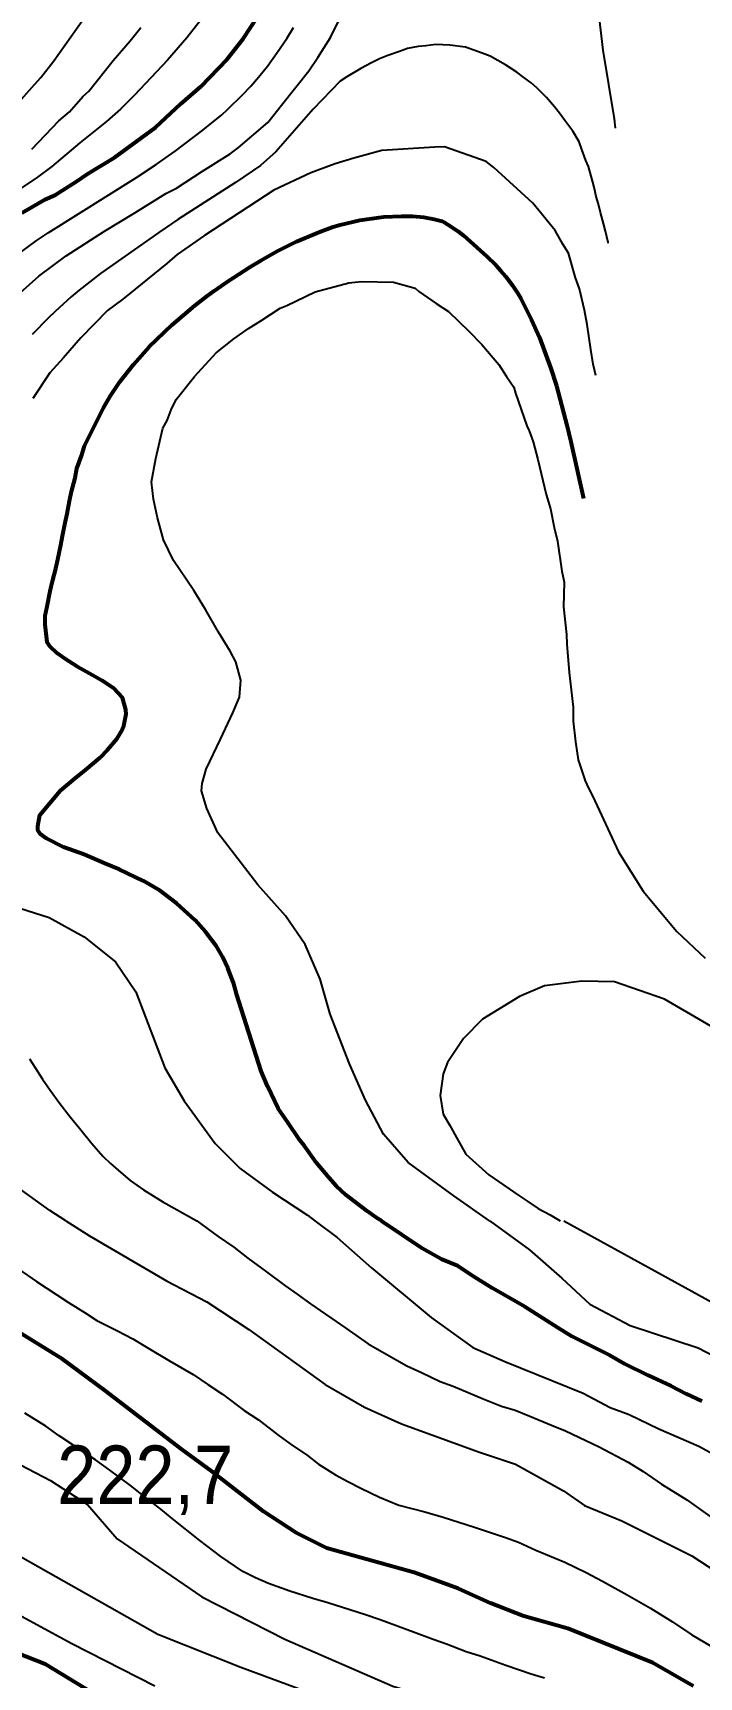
# Model space of a CAD drawing. Header units: metres. Extents: x 549268 to 556659, y 1838059 to 1844558.
# Drawn here: x 552271.3 to 552465.1, y 1841867.3 to 1842345.5 of the extents above; entities that cross this region are included whole.
import ezdxf

# ---------------------------------------------------------------- set-up
doc = ezdxf.new("R2010")
doc.units = ezdxf.units.M
doc.header["$LTSCALE"] = 0.8
for name, color, linetype, lineweight in [('1', 7, 'Continuous', 25), ('2', 7, 'Continuous', 53), ('5', 7, 'Continuous', 13)]:
    doc.layers.add(name, color=color, linetype=linetype, lineweight=lineweight)

msp = doc.modelspace()

# ---------------------------------------------------------------- linework, layer by layer
at = {"layer": '1'}
for points in [[(552422.02, 1842372), (552429.13, 1842363.16), (552435.92, 1842350.47), (552437.07, 1842340.44), (552440.37, 1842320.49), (552440.68, 1842317.75)], [(552320, 1842349), (552316.06, 1842344.04), (552310.47, 1842337.52), (552300.89, 1842327.34), (552296.82, 1842323.28), (552292.72, 1842319.68), (552284.96, 1842313.5), (552276.83, 1842306.64), (552272.71, 1842303.52), (552268.24, 1842300.5), (552252.62, 1842290.43), (552246.49, 1842286.72), (552235.79, 1842279.25), (552231.63, 1842276.14), (552225.67, 1842270.89), (552220.54, 1842265.88), (552216.42, 1842261.35)], [(552262.24, 1842265.04), (552273.08, 1842274.67), (552281.04, 1842280.66), (552292.16, 1842287.78), (552300.96, 1842293.1), (552309.97, 1842298.71), (552313.09, 1842300.33), (552320.65, 1842305.27), (552328.72, 1842310.25), (552331.06, 1842312.05), (552339.62, 1842319.38), (552343.62, 1842324.41), (552351.61, 1842334.47), (552354.22, 1842338.33), (552357.88, 1842344.08), (552360.76, 1842350)], [(552266.47, 1842324.44), (552271.84, 1842330.43), (552273.63, 1842332.52), (552277.39, 1842337.32), (552285.71, 1842348.99)], [(552267.05, 1842281.14), (552272.34, 1842285.02), (552275.8, 1842287.36), (552301.45, 1842303.39), (552307.2, 1842307.15), (552312.68, 1842311.07), (552320.76, 1842317.18), (552323.4, 1842319.27), (552326.15, 1842321.58), (552328.05, 1842323.29), (552332.21, 1842327.33), (552334.73, 1842329.98), (552336.98, 1842332.56), (552339.52, 1842335.81), (552342.38, 1842339.77), (552345.16, 1842343.87), (552347.09, 1842347.02)], [(552270.99, 1842311.63), (552278.93, 1842319.9), (552281.94, 1842322.53), (552285.99, 1842327.06), (552287.6, 1842328.52), (552294.71, 1842337.46), (552299.65, 1842343.11), (552302.76, 1842347.02)], [(552438.67, 1842284.29), (552438.62, 1842284.52), (552437.85, 1842287.83), (552437.29, 1842290.06), (552436.43, 1842293.25), (552435.89, 1842295.29), (552435.05, 1842298.29), (552434.63, 1842300.23), (552434.12, 1842302.07), (552432.9, 1842306.62), (552432.11, 1842308.33), (552430.94, 1842311.59), (552430.18, 1842313.79), (552428.33, 1842316.88), (552425.98, 1842320), (552424.44, 1842322.12), (552423.03, 1842323.95), (552420.73, 1842326.68), (552417.91, 1842329.45), (552416.25, 1842330.96), (552414.07, 1842332.51), (552412.1, 1842334.08), (552408.76, 1842336.19), (552404.29, 1842338.67), (552401.98, 1842339.61), (552397.1, 1842341.34), (552392.54, 1842341.92), (552388.53, 1842342.06), (552385.58, 1842341.72), (552383.41, 1842341.47), (552380.28, 1842340.91), (552377.98, 1842340.05), (552374.53, 1842338.86), (552372.14, 1842337.89), (552369.78, 1842336.72), (552366.68, 1842335.07), (552362.66, 1842332.71), (552360.71, 1842331.39)], [(552360.71, 1842331.39), (552352.84, 1842323.29), (552341.96, 1842310.9), (552337.54, 1842306.89), (552330.26, 1842301.96), (552313.52, 1842291.17), (552307.92, 1842287.4), (552290.98, 1842275.45), (552284.78, 1842270.64), (552282.5, 1842268.74), (552277.8, 1842264.42), (552275.91, 1842262.62), (552271.12, 1842257.76)], [(552435.06, 1842245.86), (552434.3, 1842249.16), (552433.56, 1842253.39), (552432.48, 1842260.64), (552431.74, 1842264.87), (552430.27, 1842271.06), (552429.14, 1842274.23), (552427.06, 1842281.36), (552425.49, 1842283.98), (552423.24, 1842288.04), (552416.75, 1842295.94), (552405.4, 1842306.32), (552403.16, 1842308.1), (552390.99, 1842312.3), (552388.21, 1842312.23), (552372.82, 1842311.24), (552364.69, 1842309.03), (552359.28, 1842307.4), (552352.21, 1842304.81), (552341.36, 1842299.76), (552321.27, 1842286.53), (552313.26, 1842281.04), (552310.26, 1842278.41), (552297.47, 1842268.06), (552293.02, 1842264.75), (552285.3, 1842256.75), (552280.13, 1842250.83), (552276.3, 1842246.58), (552271.3, 1842239.14)], [(552404.13, 1842000), (552393.72, 1842007.28), (552380.45, 1842016.9), (552373.32, 1842025.22), (552368.07, 1842035.07), (552363.38, 1842045.63), (552357.81, 1842060.11), (552354.86, 1842070.25), (552350.48, 1842080.34), (552344.77, 1842088.7), (552336.77, 1842097.69), (552325.12, 1842112.81), (552321.97, 1842119.91), (552320.39, 1842125.04), (552320.59, 1842127.21), (552321.77, 1842131.36), (552325.91, 1842140.04), (552329.46, 1842147.74), (552331.44, 1842152.28), (552331.83, 1842157.21), (552330.38, 1842162.56), (552328.75, 1842165.68), (552325.33, 1842171.13), (552321.52, 1842177.81), (552318.1, 1842183.26), (552312.27, 1842192), (552309.3, 1842198.01), (552307.55, 1842204.42), (552306.42, 1842209.88), (552305.84, 1842214.89), (552307.1, 1842221.64), (552309.14, 1842230.52), (552310.41, 1842232.69), (552311.57, 1842235.88), (552313.01, 1842238.84), (552318.34, 1842245.54), (552324.67, 1842252.37), (552329.79, 1842256.51), (552334.02, 1842259.53), (552337.58, 1842261.72), (552343.25, 1842265.42), (552345.2, 1842266.15), (552353.39, 1842270.14), (552363.25, 1842272.79), (552366.76, 1842273.19), (552376.18, 1842273), (552382.49, 1842271.18), (552383.6, 1842270.29), (552388.58, 1842266.79), (552392.15, 1842264.41), (552398.14, 1842258.74), (552401.89, 1842254.85), (552406.87, 1842249.07), (552409.05, 1842245.51), (552411.18, 1842242.45), (552411.64, 1842240.72), (552415.01, 1842231.2), (552415.69, 1842229.75), (552416.81, 1842226.58), (552418.17, 1842221.4), (552420.6, 1842211.26), (552421.84, 1842207.08), (552422.97, 1842201.62), (552423.93, 1842197.66), (552425.19, 1842188.91)], [(552425.19, 1842188.91), (552425.81, 1842185.68), (552425.61, 1842178.55), (552426.53, 1842170.52), (552426.59, 1842167.73), (552427.29, 1842159.43), (552428.44, 1842149.39), (552428.4, 1842145.32), (552429.09, 1842139.3), (552429.94, 1842134.07), (552431.91, 1842127.94), (552432.92, 1842125.77), (552434.21, 1842123.38), (552441.62, 1842107.25), (552448.84, 1842095.88), (552458.56, 1842084.14), (552466.81, 1842076.37)], [(552265.42, 1842091.63), (552276.1, 1842088.16), (552286.27, 1842082.56), (552295.35, 1842075.26), (552301.24, 1842066.53), (552309.7, 1842044.51), (552315.32, 1842034.83), (552324.38, 1842022.48), (552331.64, 1842015.21), (552341.06, 1842008.35), (552351.24, 1842001.58), (552353.34, 1842000)], [(552557.75, 1842000), (552533.01, 1842014.41), (552486.09, 1842046.28), (552454.97, 1842064.42), (552440.5, 1842069.51), (552430.99, 1842069.64), (552420.11, 1842068.35), (552412.82, 1842065.2), (552402.09, 1842058.62), (552396.51, 1842053.03), (552391.93, 1842046.02), (552390.64, 1842042.73), (552389.79, 1842036.43), (552390.61, 1842030.98), (552392.48, 1842027.91), (552394.48, 1842024.18), (552397.28, 1842019.38), (552403.94, 1842013.38), (552412.67, 1842007.34), (552415.26, 1842005.64), (552418.29, 1842003.59), (552421.8, 1842001.7), (552424.7, 1842000)], [(552270.4, 1842047.04), (552272.12, 1842044.35), (552274.15, 1842041.2), (552276.33, 1842037.94), (552279.2, 1842034.13), (552282.21, 1842030.22), (552285.33, 1842026.45), (552288.48, 1842022.42), (552291.71, 1842018.79), (552293.87, 1842016.66), (552296.13, 1842014.67), (552299.66, 1842011.71), (552303.53, 1842008.94), (552309.15, 1842005.49), (552318.99, 1842000)], [(552280.89, 1842000), (552276.24, 1842002.97), (552267.97, 1842008.95)], [(552306.76, 1841864.68), (552282.62, 1841876.99), (552266.92, 1841885.48), (552258.97, 1841889.59), (552250.45, 1841895.61), (552232.07, 1841913.04), (552213.7, 1841931.11), (552198.81, 1841943.16), (552178.22, 1841954.89), (552159.21, 1841969.79), (552143.37, 1841990.72), (552142.19, 1841995.09), (552141.74, 1841995.77), (552139.93, 1842000)], [(552176.49, 1842000), (552179.49, 1841995.69), (552186.61, 1841986.46), (552194.82, 1841976.85), (552202.75, 1841968.38), (552214.49, 1841959.47), (552226.51, 1841951.5), (552238.61, 1841943.94), (552251.16, 1841936.94), (552265.49, 1841930.17), (552276.46, 1841924.41), (552287.18, 1841917.45), (552295.83, 1841907.53)], [(552280.89, 1842000), (552287.79, 1841995.6), (552310.17, 1841982.57), (552321.97, 1841976.4), (552334.13, 1841968.32), (552356.35, 1841952.42), (552367.81, 1841945.81), (552378.53, 1841940.92), (552401.21, 1841932.73), (552411.64, 1841929.24), (552425.65, 1841921.47), (552431.78, 1841917.17), (552431.78, 1841917.17), (552442.64, 1841912.68), (552462.94, 1841902.5), (552481.37, 1841890.56), (552497.2, 1841872.76), (552501.27, 1841861.81)], [(552318.99, 1842000), (552325.2, 1841995.37), (552329.77, 1841992.29), (552333.82, 1841989.13), (552339.29, 1841985.11), (552344.61, 1841981.21), (552348.19, 1841978.65), (552352.07, 1841975.87), (552362.36, 1841968.79), (552368.81, 1841964.24), (552373.6, 1841961.44), (552380.06, 1841957.81), (552384.35, 1841955.86), (552389.77, 1841953.27), (552393.6, 1841951.92), (552402.3, 1841948.17), (552407.65, 1841946.1), (552411.59, 1841944.89), (552415.85, 1841943.2), (552422.18, 1841940.59), (552426.19, 1841938.87), (552432.15, 1841936.09), (552436.04, 1841934.22), (552444.43, 1841929.79), (552448.82, 1841927.07), (552454.11, 1841923.42), (552461.48, 1841918.85), (552468.94, 1841913.51)], [(552353.34, 1842000), (552359.83, 1841995.13), (552369.76, 1841986.26), (552387.12, 1841971.83), (552399.24, 1841963.09), (552408.56, 1841959.07), (552431.37, 1841949.86), (552439.21, 1841945.68), (552444.76, 1841943.62), (552453.39, 1841939.52), (552464.96, 1841934.46), (552477.78, 1841927.47), (552495.13, 1841913.59), (552515.83, 1841894), (552522.25, 1841885.13), (552527.6, 1841875.49), (552529.11, 1841864.26)], [(552404.13, 1842000), (552405.37, 1841999.13), (552415.79, 1841991.49), (552425.11, 1841983.31), (552433.32, 1841975.78), (552445, 1841969.55), (552445, 1841969.55), (552464.76, 1841963.06), (552484.01, 1841953.03), (552499.19, 1841941.11), (552512.33, 1841928.97), (552520.09, 1841920.9), (552527, 1841913.5), (552537.75, 1841900.71), (552547.45, 1841890.39), (552554.95, 1841883.45), (552576.68, 1841866.3)], [(552425.75, 1842000), (552519.76, 1841948.3), (552527.25, 1841945.35), (552533.28, 1841942.59), (552536.46, 1841940.88), (552542.26, 1841937.3), (552546.76, 1841934.72), (552552.13, 1841931.47), (552557.86, 1841927.48), (552562.13, 1841924.62), (552569.85, 1841919.31), (552576.33, 1841914.51), (552581.07, 1841911.05), (552586.6, 1841906.51), (552590.72, 1841902.85), (552599.93, 1841894.98), (552606.54, 1841889.14), (552610.15, 1841886.33), (552613.8, 1841883.26), (552619.62, 1841878.5), (552625.83, 1841872.74), (552629.98, 1841868.82), (552636.5, 1841862.58)], [(552267.06, 1841986.03), (552272.35, 1841982.37), (552278.33, 1841978.42), (552281.74, 1841976.23), (552286.56, 1841973.18), (552289.97, 1841970.99), (552295.97, 1841967.95), (552300.44, 1841965.63), (552304.54, 1841963.14), (552311.03, 1841959.25), (552317.93, 1841955.27), (552322.21, 1841952.41), (552326.48, 1841949.55), (552332.82, 1841944.85), (552336.95, 1841942.1), (552342.59, 1841937.71), (552346.18, 1841935.16), (552351.18, 1841931.73), (552354.36, 1841929.25), (552359.33, 1841926.09), (552362.96, 1841924.19), (552366.74, 1841922.18), (552372.16, 1841919.59), (552377.8, 1841917.29), (552385.36, 1841915.36), (552390.65, 1841913.8), (552399.76, 1841910.88), (552408.77, 1841907.83), (552412.6, 1841906.48), (552417.58, 1841904.22), (552425.99, 1841900.7), (552432.24, 1841897.69), (552437, 1841895.15), (552444.16, 1841891.21), (552450.91, 1841887.35), (552457.29, 1841883.32), (552462.98, 1841879.58), (552468.35, 1841876.34)], [(552420.15, 1841866.92), (552416.21, 1841868.13), (552408.84, 1841870.61), (552401.45, 1841873.34), (552397.36, 1841874.66), (552391.61, 1841876.81), (552387.78, 1841878.17), (552382.02, 1841880.32), (552372.3, 1841883.94), (552368.07, 1841885.37), (552361.4, 1841887.54), (552357.06, 1841888.83), (552352.71, 1841890.12), (552346.04, 1841892.29), (552339.88, 1841894.53), (552336.03, 1841896.13), (552332.39, 1841898.03), (552325.98, 1841902.33), (552319.9, 1841907.05), (552311.8, 1841913.36), (552308.58, 1841916.09), (552303.52, 1841920.03), (552299.76, 1841922.96), (552293.71, 1841927.43), (552289.55, 1841930.44), (552283.28, 1841934.62), (552279, 1841937.48), (552275.13, 1841940.26), (552269.03, 1841944.08)], [(552261.67, 1841905.7), (552307.67, 1841879.72), (552331.81, 1841870.15), (552354.13, 1841861.94), (552378.72, 1841847.81), (552391.48, 1841840.06), (552410.61, 1841835.51), (552421.99, 1841831.4), (552430.19, 1841822.74), (552437.02, 1841808.61), (552450.76, 1841782.5)], [(552295.83, 1841907.53), (552320.42, 1841890.66), (552344.56, 1841878.35), (552375.99, 1841864.68), (552402.86, 1841856.47), (552425.64, 1841847.81), (552436.11, 1841838.7), (552443.4, 1841823.2), (552454.33, 1841801.32), (552462.84, 1841789.09)]]:
    msp.add_lwpolyline(points, dxfattribs=at)
at = {"layer": '2'}
for points in [[(552268.17, 1842293.16), (552274.85, 1842296.97), (552277.74, 1842298.32), (552284.14, 1842302.36), (552287.2, 1842304.49), (552295.05, 1842309.2), (552307.01, 1842317.93), (552314.34, 1842324.87), (552320.13, 1842329.85), (552327.85, 1842337.85), (552332.51, 1842343.72), (552338.56, 1842353.05)], [(552291.35, 1842157.1), (552288.67, 1842158.69), (552284.31, 1842161.09), (552280.53, 1842163.55), (552278.47, 1842165.01), (552276.23, 1842167.15), (552275.5, 1842168.26), (552274.92, 1842173.39), (552274.93, 1842175.88), (552275.51, 1842178.64), (552276.4, 1842183.13), (552277.07, 1842186.01), (552278.04, 1842189.71), (552278.64, 1842192.27), (552279.46, 1842196.46), (552279.96, 1842199.11), (552280.71, 1842202.99), (552281.31, 1842205.55), (552281.98, 1842209.32), (552282.56, 1842212.08), (552283.6, 1842216.09), (552284.1, 1842218.74), (552285.46, 1842222.49), (552286.33, 1842225.38), (552291.89, 1842236.38), (552293.93, 1842239.95), (552296.65, 1842243.97), (552300.57, 1842249.05), (552305.18, 1842254.18), (552311.82, 1842260.56), (552318.45, 1842266.2), (552321.95, 1842268.94), (552324.01, 1842270.45), (552327.94, 1842273.13), (552334.57, 1842277.45), (552337.6, 1842279.31), (552342.53, 1842282.08), (552348.01, 1842284.77), (552354.99, 1842287.73), (552358.32, 1842288.93), (552360.67, 1842289.68), (552366.46, 1842290.98), (552371.91, 1842291.79), (552373.43, 1842291.94), (552378.51, 1842292.19), (552381.72, 1842292.16), (552385.02, 1842291.91), (552388.04, 1842291.34), (552390.31, 1842290.7), (552390.94, 1842290.41), (552392.05, 1842289.74), (552394.86, 1842287.86), (552396.6, 1842286.57), (552403.37, 1842280.48), (552405.95, 1842277.9), (552407.34, 1842276.38), (552408.85, 1842274.57), (552410.8, 1842271.96), (552412.34, 1842269.66), (552413.19, 1842268.21), (552414.91, 1842264.97), (552416.36, 1842262.03), (552418.65, 1842256.87), (552421.99, 1842247.87), (552423.56, 1842242.84)], [(552423.56, 1842242.84), (552426.62, 1842231.37), (552427.81, 1842226.58), (552431.48, 1842210.08)], [(552372.71, 1842000), (552371.3, 1842000.81), (552368.58, 1842002.79), (552364.87, 1842005.56), (552362.35, 1842007.56), (552359.67, 1842010.05), (552357.49, 1842012.5), (552353.8, 1842016.86), (552350.24, 1842021.85), (552348.96, 1842023.4), (552345.35, 1842028.77), (552342.71, 1842032.66), (552339.58, 1842039.09), (552337.68, 1842043.46), (552330.52, 1842065.99), (552329.65, 1842069.18), (552328.06, 1842073.49), (552326.5, 1842076.71), (552324.62, 1842079.98), (552321.57, 1842084.03), (552318.49, 1842087.37), (552313.24, 1842092.25), (552308.21, 1842096.07), (552303.41, 1842098.81), (552296.54, 1842102.12), (552292.25, 1842103.92), (552286.26, 1842106.53), (552280.25, 1842108.6), (552275.33, 1842111.2), (552273.54, 1842112.46), (552272.78, 1842113.64), (552272.78, 1842114.73), (552273.37, 1842117.93), (552279.35, 1842125.1), (552283.63, 1842128.68), (552286.64, 1842131.12), (552290.92, 1842134.7), (552293.06, 1842136.94), (552295.87, 1842140.26), (552297.05, 1842142.19), (552297.74, 1842143.97), (552298.45, 1842147.34), (552298.41, 1842148.63), (552297.41, 1842152.11), (552294.79, 1842154.9), (552291.35, 1842157.1)], [(552463.4, 1841864.6), (552451.62, 1841871.45), (552426.94, 1841881.4), (552413.84, 1841885.13), (552404.37, 1841888.77), (552395.02, 1841893.05), (552382.25, 1841897.68), (552356.85, 1841904.76), (552347.87, 1841909.21), (552338.4, 1841915.42), (552323.32, 1841927.15), (552314.62, 1841933.46), (552292.24, 1841950.64), (552279.95, 1841959.73), (552265.48, 1841968.69), (552240.9, 1841984.81), (552221.87, 1841998), (552219.35, 1842000)], [(552372.71, 1842000), (552384.51, 1841992), (552390.05, 1841988.94), (552394.84, 1841986.95), (552398.97, 1841984.2), (552404.92, 1841980.5), (552408.44, 1841978.46), (552414.36, 1841975.02), (552424, 1841968.91), (552428.1, 1841966.42), (552434.65, 1841963.18), (552439.12, 1841960.87), (552443.47, 1841958.41), (552450.16, 1841955.06), (552456.82, 1841951.97), (552461.29, 1841949.66), (552465.87, 1841947.49)], [(552300.38, 1841855.56), (552274.87, 1841871.06), (552266.76, 1841874.26)]]:
    msp.add_lwpolyline(points, dxfattribs=at)

# ---------------------------------------------------------------- texts
at = {"layer": '5', "width": 0.9}
msp.add_text('222,7', height=17, dxfattribs=at).set_placement((552278.4, 1841917.62))

doc.saveas('drawing.dxf')
